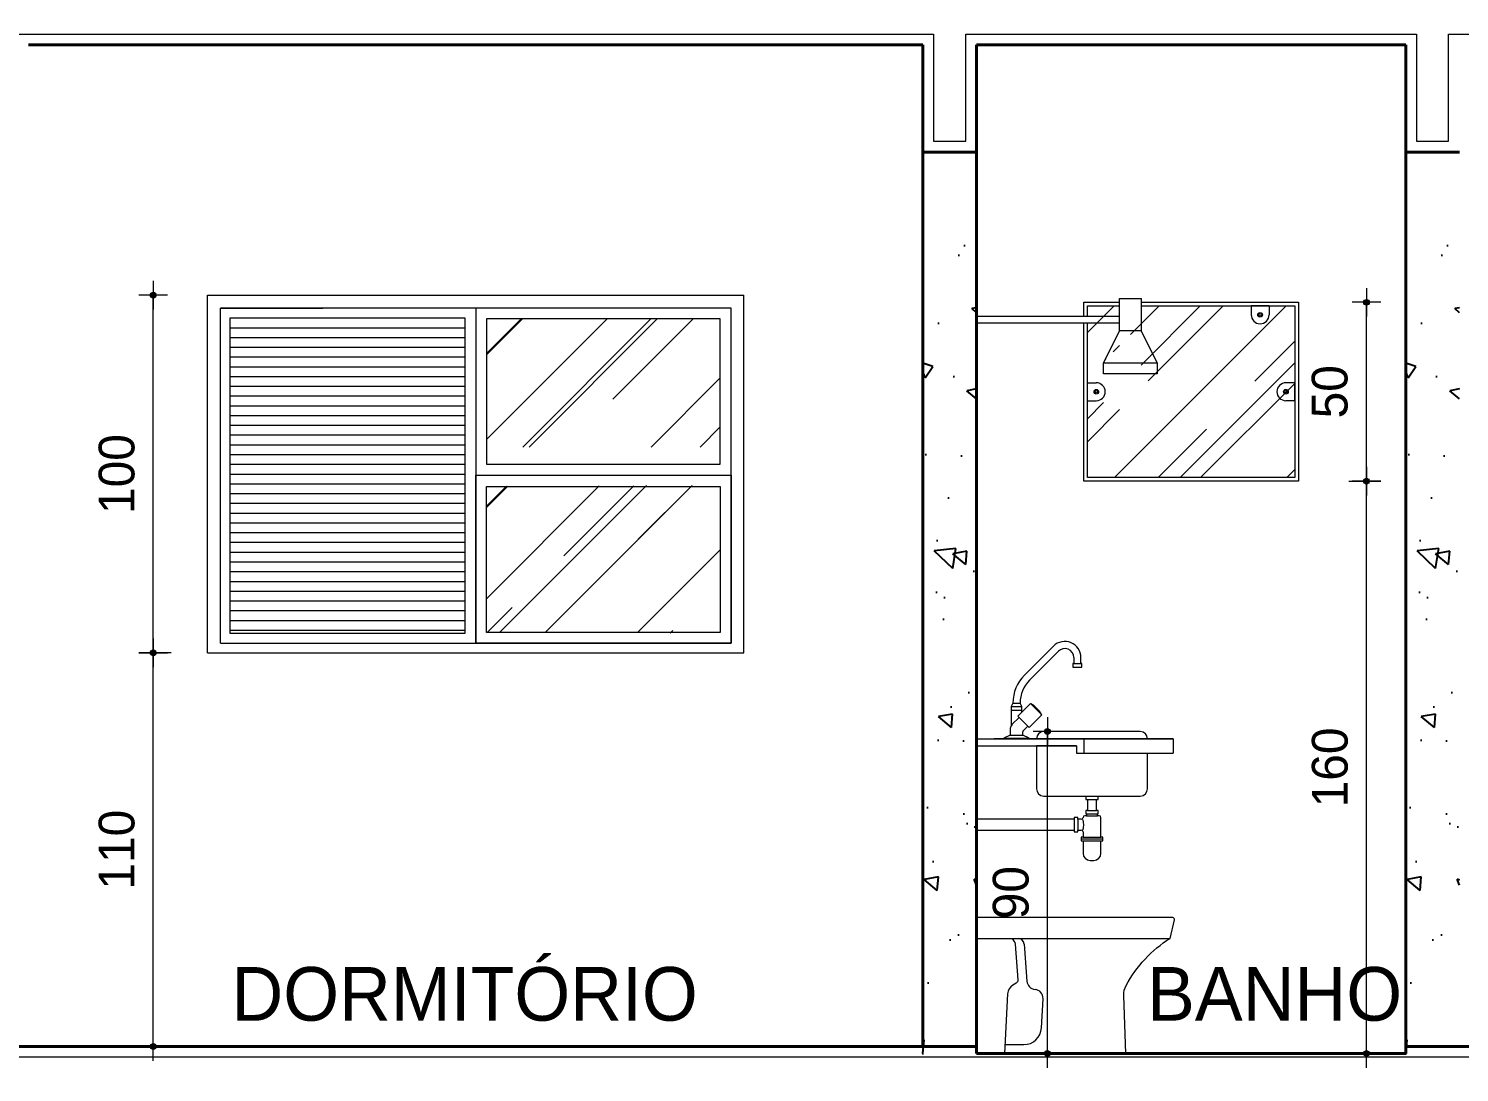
# Model space of a CAD drawing. Header units: millimetres. Extents: x 13204 to 24802, y 21209 to 40694.
# Drawn here: x 17364.3 to 17764.3, y 29471.3 to 29763.1 of the extents above; entities that cross this region are included whole.
import ezdxf

# ---------------------------------------------------------------- set-up
doc = ezdxf.new("R2010")
doc.units = ezdxf.units.MM
doc.linetypes.add('CONTINU', pattern=[0])
for name, color, linetype, lineweight in [('COTAS', 30, 'Continuous', 5), ('Hachura', 8, 'Continuous', 0), ('Louças', 150, 'Continuous', 15), ('Moveis', 6, 'Continuous', 13), ('PAREDE', 1, 'Continuous', 40), ('Paredes', 1, 'Continuous', 40), ('PISO', 5, 'Continuous', 5), ('TEXTO', 4, 'Continuous', 5)]:
    doc.layers.add(name, color=color, linetype=linetype, lineweight=lineweight)
doc.layers.add('HACHURAS', color=8, linetype='Continuous')
doc.styles.add('LANA', font='stylu.ttf')
doc.dimstyles.new('COTA 50', dxfattribs={"dimscale": 0, "dimtxt": 10, "dimasz": 0.5, "dimexe": 1.25, "dimexo": 5, "dimgap": 5, "dimtad": 1, "dimdec": 0, "dimtxsty": 'LANA', "dimblk": 'cota', "dimcen": 2.5, "dimse2": 1, "dimclrd": 256, "dimclre": 256, "dimclrt": 256, "dimaunit": 1, "dimadec": 0, "dimazin": 0, "dimtfac": 1, "dimtdec": 0, "dimtmove": 0, "dimatfit": 3, "dimldrblk": 'DOTSMALL', "dimfxl": 5, "dimfxlon": 1, "dimtzin": 9, "dimlwd": -1, "dimlwe": -1, "dimarcsym": 0})
pattern_1 = [(45, (13454.85, 29487.2), (23.14168, 61.71114), [409.0909, -54.5455, 136.3636, -27.2727]), (45, (13470.856, 29522.49), (-44.93342, 6.36396), [81.8182, -9, 163.6364, -20.4545]), (45, (13448.1, 29513.235), (87.35983, 113.20137), [218.1818, -38.1818, 109.0909, -27.2727])]

# ---------------------------------------------------------------- blocks, each defined once
blk = doc.blocks.new('Chu004')
at = {"layer": 'Louças'}
for p, q in [((400, 2090), (400, 2110)), ((460, 2068.8), (400, 2068.8)), ((505, 1978.8), (355, 1978.8))]:
    blk.add_line(p, q, dxfattribs=at)
blk.add_lwpolyline([(355, 1948.8), (355, 1978.8), (400, 2068.8), (400, 2090), (0, 2090), (0, 2110), (400, 2110), (400, 2158.8), (460, 2158.8), (460, 2068.8), (505, 1978.8), (505, 1948.8)], close=True, dxfattribs=at)
blk = doc.blocks.new('7201317_v')
at = {"layer": 'Louças'}
blk.add_lwpolyline([(518.3, 190.5, -0.130406), (641.2, 322), (653.8, 373.8, 0.486049), (648.9, 380), (105, 380, 0.414229), (100, 375), (100, 327, 0.414187), (105, 322), (198.6, 322, -0.150535), (208.5, 305.8), (215.7, 206.3, -0.26449), (210.7, 196.9), (201.6, 191.7, 0.225037), (186.7, 167.3), (177.9, 0), (517.2, 0), (511.8, 162.4, -0.13266)], format="xyb", close=True, dxfattribs=at)
at = {"layer": 'Louças', "linetype": 'CONTINU'}
for points in [[(198.6, 322), (641.2, 322)], [(233.6, 305.8), (241.2, 202.6)], [(281.8, 72.4), (286, 153.4)], [(179.2, 25), (231.9, 25)]]:
    blk.add_lwpolyline(points, dxfattribs=at)
for points in [[(233.6, 305.8, 0.39284), (216.1, 322)], [(241.2, 202.6, 0.364118), (263.6, 179.6)], [(286, 153.4, 0.40018), (263.6, 179.6)], [(231.9, 25, 0.398959), (281.8, 72.4)]]:
    blk.add_lwpolyline(points, format="xyb", dxfattribs=at)
blk = doc.blocks.new('cota')
at = {"layer": 'COTAS'}
blk.add_hatch(color=256, dxfattribs=at).paths.add_polyline_path([(-1.6, 0, 1), (1.6, 0, 1)])
for points in [[(0, 1.6), (0, 8)], [(-1.6, 0), (-8, 0)], [(8, 0), (1.6, 0)], [(0, -8), (0, -1.6)]]:
    blk.add_lwpolyline(points, dxfattribs=at)
blk.add_circle((0, 0), 1.6, dxfattribs=at)
blk = doc.blocks.new('*D847')
at = {"layer": 'COTAS', "transparency": 16777216}
for p, q in [((17399.18, 29479.06), (17399.18, 29588.06)), ((17394.18, 29478.56), (17400.43, 29478.56))]:
    blk.add_line(p, q, dxfattribs=at)
at = {"layer": 'Defpoints', "color": 0, "transparency": 16777216}
for p in [(17399.18, 29588.56), (17414.34, 29588.56), (17364.34, 29478.56)]:
    blk.add_point(p, dxfattribs=at)
at = {"layer": 'COTAS', "transparency": 16777216, "xscale": 0.5, "yscale": 0.5, "zscale": 0.5}
for p, rotation in [((17399.18, 29588.56), 90), ((17399.18, 29478.56), 270)]:
    blk.add_blockref('cota', p, dxfattribs=dict(at, rotation=rotation))
at = {"layer": 'COTAS', "transparency": 16777216, "insert": (17389, 29533.56), "char_height": 10, "attachment_point": 5, "rotation": 90, "style": 'LANA'}
blk.add_mtext('110', dxfattribs=at)
blk = doc.blocks.new('_DotSmall')
at = {"layer": 'PAREDE', "color": 0, "const_width": 0.5}
blk.add_lwpolyline([(-0.0625, 0, 1), (0.0625, 0, 1)], format="xyb", close=True, dxfattribs=at)
blk = doc.blocks.new('*D848')
at = {"layer": 'COTAS', "transparency": 16777216}
for p, q in [((17399.18, 29589.06), (17399.18, 29688.06)), ((17404.18, 29588.56), (17397.93, 29588.56))]:
    blk.add_line(p, q, dxfattribs=at)
at = {"layer": 'Defpoints', "color": 0, "transparency": 16777216}
for p in [(17399.18, 29688.56), (17414.34, 29688.56), (17414.34, 29588.56)]:
    blk.add_point(p, dxfattribs=at)
at = {"layer": 'COTAS', "transparency": 16777216, "xscale": 0.5, "yscale": 0.5, "zscale": 0.5}
for p, rotation in [((17399.18, 29688.56), 90), ((17399.18, 29588.56), 270)]:
    blk.add_blockref('cota', p, dxfattribs=dict(at, rotation=rotation))
at = {"layer": 'COTAS', "transparency": 16777216, "insert": (17389, 29638.56), "char_height": 10, "attachment_point": 5, "rotation": 90, "style": 'LANA'}
blk.add_mtext('100', dxfattribs=at)
blk = doc.blocks.new('*D853')
at = {"layer": 'COTAS', "transparency": 16777216}
for p, q in [((17649.17, 29477.06), (17649.17, 29566.06)), ((17644.17, 29476.56), (17650.42, 29476.56))]:
    blk.add_line(p, q, dxfattribs=at)
at = {"layer": 'Defpoints', "color": 0, "transparency": 16777216}
for p in [(17649.17, 29566.56), (17661.63, 29566.56), (17629.34, 29476.56)]:
    blk.add_point(p, dxfattribs=at)
at = {"layer": 'COTAS', "transparency": 16777216, "xscale": 0.5, "yscale": 0.5, "zscale": 0.5}
for p, rotation in [((17649.17, 29566.56), 90), ((17649.17, 29476.56), 270)]:
    blk.add_blockref('cota', p, dxfattribs=dict(at, rotation=rotation))
at = {"layer": 'COTAS', "transparency": 16777216, "insert": (17638.97, 29521.56), "char_height": 10, "attachment_point": 5, "rotation": 90, "style": 'LANA'}
blk.add_mtext('90', dxfattribs=at)
blk = doc.blocks.new('*D854')
at = {"layer": 'COTAS', "transparency": 16777216}
for p, q in [((17738.39, 29477.06), (17738.39, 29636.06)), ((17743.39, 29476.56), (17737.14, 29476.56))]:
    blk.add_line(p, q, dxfattribs=at)
at = {"layer": 'Defpoints', "color": 0, "transparency": 16777216}
for p in [(17719.34, 29636.56), (17738.39, 29636.56), (17749.34, 29476.56)]:
    blk.add_point(p, dxfattribs=at)
at = {"layer": 'COTAS', "transparency": 16777216, "xscale": 0.5, "yscale": 0.5, "zscale": 0.5}
for p, rotation in [((17738.39, 29636.56), 90), ((17738.39, 29476.56), 270)]:
    blk.add_blockref('cota', p, dxfattribs=dict(at, rotation=rotation))
at = {"layer": 'COTAS', "transparency": 16777216, "insert": (17728.17, 29556.56), "char_height": 10, "attachment_point": 5, "rotation": 90, "style": 'LANA'}
blk.add_mtext('160', dxfattribs=at)
blk = doc.blocks.new('*D855')
at = {"layer": 'COTAS', "transparency": 16777216}
for p, q in [((17738.39, 29637.06), (17738.39, 29686.06)), ((17733.39, 29636.56), (17739.64, 29636.56))]:
    blk.add_line(p, q, dxfattribs=at)
at = {"layer": 'Defpoints', "color": 0, "transparency": 16777216}
for p in [(17719.34, 29686.56), (17738.39, 29686.56), (17719.34, 29636.56)]:
    blk.add_point(p, dxfattribs=at)
at = {"layer": 'COTAS', "transparency": 16777216, "xscale": 0.5, "yscale": 0.5, "zscale": 0.5}
for p, rotation in [((17738.39, 29686.56), 90), ((17738.39, 29636.56), 270)]:
    blk.add_blockref('cota', p, dxfattribs=dict(at, rotation=rotation))
at = {"layer": 'COTAS', "transparency": 16777216, "insert": (17728.14, 29661.56), "char_height": 10, "attachment_point": 5, "rotation": 90, "style": 'LANA'}
blk.add_mtext('50', dxfattribs=at)

msp = doc.modelspace()

# ---------------------------------------------------------------- hatches: boundary and pattern name
at = {"layer": 'Hachura'}
h = msp.add_hatch(dxfattribs=at)
h.set_pattern_fill('AR-RROOF', color=256, angle=45, style=0)
h.set_pattern_definition([(45, (17650.343, 29637.564), (21.553, 57.474), [381, -50.8, 127, -25.4]), (45, (17665.25, 29670.43), (-41.848, 5.927), [76.2, -8.382, 152.4, -19.05]), (45, (17644.057, 29661.81), (81.361, 105.4282), [203.2, -35.56, 101.6, -25.4])])
h.paths.add_polyline_path([(17679.84, 29659.58), (17664.84, 29659.58), (17669.34, 29668.58), (17675.34, 29668.58)])
h.paths.add_polyline_path([(17664.84, 29656.58), (17664.84, 29659.58), (17679.84, 29659.58), (17679.84, 29656.58)])
edge = h.paths.add_edge_path()
edge.add_line((17660.34, 29681.28), (17660.34, 29672.71))
edge.add_line((17660.34, 29672.71), (17669.34, 29672.71))
edge.add_line((17669.34, 29672.71), (17669.34, 29677.58))
edge.add_line((17669.34, 29677.58), (17675.34, 29677.58))
edge.add_line((17675.34, 29677.58), (17675.34, 29668.58))
edge.add_line((17675.34, 29668.58), (17669.34, 29668.58))
edge.add_line((17669.34, 29668.58), (17669.34, 29670.71))
edge.add_line((17669.34, 29670.71), (17660.34, 29670.71))
edge.add_line((17660.34, 29670.71), (17660.34, 29637.56))
edge.add_line((17660.34, 29637.56), (17718.34, 29637.56))
edge.add_line((17718.34, 29637.56), (17718.34, 29685.56))
edge.add_line((17718.34, 29685.56), (17661.09, 29685.56))
edge.add_line((17661.09, 29685.56), (17661.09, 29683.06))
edge.add_arc((17658.59, 29683.06), 2.5, -45.3749, 0, ccw=False)
h = msp.add_hatch(dxfattribs=at)
h.set_pattern_fill('_USER', color=256, scale=2.727273, style=0, pattern_type=0)
h.set_pattern_definition([(0, (17405.707, 29510.382), (0, 2.727273), [])])
h.paths.add_polyline_path([(17486.34, 29682.2), (17420.71, 29682.2), (17420.71, 29594.02), (17486.34, 29594.02)])
h = msp.add_hatch(dxfattribs=at)
h.set_pattern_fill('AR-RROOF', color=256, angle=45, style=0)
h.set_pattern_definition([(45, (-26583.9, 39764.552), (21.552615, 57.473639), [381, -50.8, 127, -25.4]), (45, (-26568.992, 39797.42), (-41.847994, 5.92697), [76.2, -8.382, 152.4, -19.05]), (45, (-26590.185, 39788.799), (81.3611205, 105.428207), [203.2, -35.56, 101.6, -25.4])])
h.paths.add_polyline_path([(17557.71, 29681.93), (17492.34, 29681.93), (17492.34, 29646.11), (17557.71, 29646.11)])
h = msp.add_hatch(dxfattribs=at)
h.set_pattern_fill('AR-RROOF', color=256, scale=27.272727, angle=45, style=0)
h.set_pattern_definition(pattern_1)
h.paths.add_polyline_path([(17492.34, 29635.11), (17557.71, 29635.38), (17557.71, 29594.29), (17492.34, 29594.29)])
h = msp.add_hatch(dxfattribs=at)
h.set_pattern_fill('AR-RROOF', color=256, scale=27.272727, angle=45, style=0)
h.set_pattern_definition(pattern_1)
h.paths.add_polyline_path([(17534.8, 29635.38), (17557.71, 29635.38), (17557.71, 29594.29), (17534.8, 29594.02)])
h = msp.add_hatch(dxfattribs=at)
h.set_pattern_fill('AR-RROOF', color=256, scale=27.272727, angle=45, style=0)
h.set_pattern_definition(pattern_1)
h.paths.add_polyline_path([(17534.8, 29635.38), (17557.71, 29635.38), (17557.71, 29594.29), (17534.8, 29594.02)])
h = msp.add_hatch(dxfattribs=at)
h.set_pattern_fill('AR-RROOF', color=256, scale=27.272727, angle=45, style=0)
h.set_pattern_definition(pattern_1)
h.paths.add_polyline_path([(17534.8, 29635.38), (17557.71, 29635.38), (17557.71, 29594.29), (17534.8, 29594.02)])
at = {"layer": 'HACHURAS'}
h = msp.add_hatch(dxfattribs=at)
h.set_pattern_fill('AR-CONC', color=256, scale=0.25, angle=90, style=0)
h.set_pattern_definition([(140, (17614.343, 29476.564), (3.985, 45.546), [4.7625, -52.3875]), (85, (17614.343, 29476.564), (-47.764, -8.811), [3.81, -41.91]), (190.45, (17614.675, 29480.36), (-43.779, 36.736), [4.0475, -44.5225]), (136.184, (17601.643, 29476.564), (10.51, 67.77), [7.144, -78.581]), (186.636, (17602.52, 29482.21), (-61.856, 59.351), [6.071, -66.784]), (81.184, (17601.64, 29476.564), (-61.856, 59.351), [5.715, -62.865]), (111, (17604.82, 29482.914), (25.5664, 37.904), [4.7625, -52.3875]), (56, (17604.82, 29482.914), (-46.047, 15.4505), [3.81, -41.91]), (161.451, (17606.95, 29486.072), (-20.481, 53.354), [4.0475, -44.5225]), (127.5, (17614.343, 29476.564), (-21.1388, 0.7722), [0, -41.402, 0, -42.545, 0, -42.0688]), (97.5, (17614.343, 29476.564), (-25.0451, 16.705), [0, -24.257, 0, -40.4495, 0, -16.0338]), (57.5, (17614.343, 29462.403), (1.4322, 33.8976), [0, -15.875, 0, -49.53, 0, -65.7225]), (47.5, (17614.343, 29456.053), (-6.3566, 37.0323), [0, -20.6375, 0, -32.893, 0, -46.6725])])
h.paths.add_polyline_path([(17629.34, 29726.56), (17614.34, 29726.56), (17614.34, 29476.56), (17629.34, 29476.56)])
h = msp.add_hatch(dxfattribs=at)
h.set_pattern_fill('AR-CONC', color=256, scale=0.25, angle=90, style=0)
h.set_pattern_definition([(140, (17749.343, 29476.564), (3.985, 45.546), [4.7625, -52.3875]), (85, (17749.343, 29476.564), (-47.764, -8.811), [3.81, -41.91]), (190.45, (17749.675, 29480.36), (-43.779, 36.736), [4.0475, -44.5225]), (136.184, (17736.643, 29476.564), (10.51, 67.77), [7.144, -78.581]), (186.636, (17737.52, 29482.21), (-61.856, 59.351), [6.071, -66.784]), (81.184, (17736.64, 29476.564), (-61.856, 59.351), [5.715, -62.865]), (111, (17739.82, 29482.914), (25.5664, 37.904), [4.7625, -52.3875]), (56, (17739.82, 29482.914), (-46.047, 15.4505), [3.81, -41.91]), (161.451, (17741.95, 29486.072), (-20.481, 53.354), [4.0475, -44.5225]), (127.5, (17749.343, 29476.564), (-21.1388, 0.7722), [0, -41.402, 0, -42.545, 0, -42.0688]), (97.5, (17749.343, 29476.564), (-25.0451, 16.705), [0, -24.257, 0, -40.4495, 0, -16.0338]), (57.5, (17749.343, 29462.403), (1.4322, 33.8976), [0, -15.875, 0, -49.53, 0, -65.7225]), (47.5, (17749.343, 29456.053), (-6.3566, 37.0323), [0, -20.6375, 0, -32.893, 0, -46.6725])])
h.paths.add_polyline_path([(17764.34, 29726.56), (17749.34, 29726.56), (17749.34, 29476.56), (17764.34, 29476.56)])

# ---------------------------------------------------------------- linework, layer by layer
at = {"layer": 'Hachura'}
msp.add_lwpolyline([(17420.71, 29594.02), (17420.71, 29682.2), (17486.34, 29682.2), (17486.34, 29594.02), (17420.71, 29594.02)], dxfattribs=at)
for points in [[(17492.34, 29641.28), (17557.71, 29641.28), (17557.71, 29681.93), (17492.34, 29681.93)], [(17492.34, 29635.11), (17557.71, 29635.11), (17557.71, 29594.29), (17492.34, 29594.29)]]:
    msp.add_lwpolyline(points, close=True, dxfattribs=at)
at = {"layer": 'Louças'}
for p, q in [((17649.82, 29589.41), (17642.75, 29582.34)), ((17650.86, 29590.46), (17649.82, 29589.41)), ((17651.23, 29588), (17652.24, 29589.01)), ((17644.16, 29580.93), (17651.23, 29588)), ((17656.53, 29585.56), (17656.28, 29585.56)), ((17656.28, 29585.56), (17656.28, 29584.56)), ((17656.28, 29584.56), (17658.78, 29584.56)), ((17656.53, 29587.26), (17656.53, 29585.56)), ((17656.53, 29585.56), (17658.53, 29585.56)), ((17658.53, 29585.56), (17658.53, 29587.26)), ((17658.78, 29585.56), (17658.53, 29585.56)), ((17658.78, 29584.56), (17658.78, 29585.56)), ((17639.53, 29574.56), (17639.03, 29573.56)), ((17639.03, 29573.56), (17642.03, 29573.56)), ((17639.03, 29573.56), (17639.03, 29568.2)), ((17639.03, 29572.56), (17642.03, 29572.56)), ((17639.53, 29574.56), (17641.53, 29574.56)), ((17640.9, 29570.89), (17642.03, 29572.02)), ((17642.03, 29573.56), (17641.53, 29574.56)), ((17644.33, 29574.32), (17642.03, 29572.02)), ((17642.03, 29572.02), (17642.03, 29573.56)), ((17644.57, 29574.29), (17647.35, 29571.51)), ((17639.36, 29568.65), (17641.25, 29570.54)), ((17640.9, 29570.89), (17643.73, 29568.06)), ((17642.34, 29566.67), (17643.73, 29568.06)), ((17643.73, 29568.06), (17644.08, 29567.71)), ((17644.08, 29567.71), (17647.51, 29571.14)), ((17629.34, 29564.56), (17684.34, 29564.56)), ((17637.03, 29564.56), (17634.28, 29564.56)), ((17638.78, 29565.56), (17637.03, 29564.76)), ((17637.03, 29564.76), (17644.03, 29564.76)), ((17637.03, 29564.76), (17637.03, 29564.56)), ((17644.03, 29564.56), (17637.03, 29564.56)), ((17637.03, 29564.56), (17644.03, 29564.56)), ((17638.78, 29567.24), (17638.78, 29565.56)), ((17638.78, 29565.56), (17642.28, 29565.56)), ((17684.28, 29564.56), (17639.03, 29564.56)), ((17642.28, 29565.56), (17642.28, 29566.53)), ((17644.03, 29564.76), (17642.28, 29565.56)), ((17644.03, 29564.56), (17644.03, 29564.76)), ((17659.34, 29564.56), (17646.13, 29564.56)), ((17675.13, 29566.56), (17648.13, 29566.56)), ((17659.34, 29564.56), (17659.34, 29560.56)), ((17684.34, 29564.56), (17684.34, 29560.56)), ((17629.34, 29562.56), (17657.34, 29562.56)), ((17657.34, 29562.56), (17646.13, 29562.56)), ((17646.13, 29562.56), (17646.13, 29550.56)), ((17657.34, 29562.56), (17657.34, 29560.56)), ((17657.34, 29560.56), (17684.34, 29560.56)), ((17677.13, 29550.56), (17677.13, 29560.56)), ((17648.13, 29548.56), (17659.88, 29548.56)), ((17659.88, 29548.56), (17661.63, 29548.56)), ((17659.88, 29548.56), (17663.38, 29548.56)), ((17659.88, 29548.56), (17659.88, 29547.56)), ((17661.63, 29548.56), (17663.38, 29548.56)), ((17663.38, 29547.56), (17663.38, 29548.56)), ((17663.38, 29548.56), (17675.13, 29548.56)), ((17659.88, 29547.56), (17660.38, 29547.56)), ((17660.38, 29544.56), (17659.88, 29544.56)), ((17659.88, 29544.56), (17659.88, 29543.56)), ((17660.38, 29547.56), (17661.63, 29547.56)), ((17660.38, 29547.56), (17660.38, 29544.56)), ((17660.38, 29544.56), (17661.63, 29544.56)), ((17661.63, 29547.56), (17662.88, 29547.56)), ((17661.63, 29544.56), (17662.88, 29544.56)), ((17662.88, 29544.56), (17662.88, 29547.56)), ((17662.88, 29547.56), (17663.38, 29547.56)), ((17663.38, 29544.56), (17662.88, 29544.56)), ((17663.38, 29543.56), (17663.38, 29544.56)), ((17656.63, 29542.06), (17629.34, 29542.06)), ((17657.63, 29542.56), (17656.63, 29542.56)), ((17656.63, 29542.56), (17656.63, 29542.06)), ((17656.63, 29542.06), (17656.63, 29539.06)), ((17657.63, 29542.06), (17657.63, 29542.56)), ((17657.63, 29542.06), (17657.63, 29539.06)), ((17658.63, 29542.06), (17657.63, 29542.06)), ((17660.13, 29543.06), (17659.63, 29543.06)), ((17659.88, 29543.56), (17660.13, 29543.56)), ((17660.13, 29543.56), (17661.63, 29543.56)), ((17660.13, 29543.56), (17660.13, 29543.06)), ((17660.13, 29543.06), (17663.13, 29543.06)), ((17661.63, 29543.56), (17663.13, 29543.56)), ((17663.13, 29543.06), (17663.13, 29543.56)), ((17663.13, 29543.56), (17663.38, 29543.56)), ((17663.63, 29543.06), (17663.13, 29543.06)), ((17664.13, 29537.06), (17664.13, 29542.56)), ((17629.34, 29539.06), (17656.63, 29539.06)), ((17656.63, 29539.06), (17656.63, 29538.56)), ((17656.63, 29538.56), (17657.63, 29538.56)), ((17657.63, 29538.56), (17657.63, 29539.06)), ((17657.63, 29539.06), (17658.63, 29539.06)), ((17659.13, 29537.06), (17658.63, 29537.06)), ((17658.63, 29537.06), (17658.63, 29536.06)), ((17658.63, 29536.56), (17664.63, 29536.56)), ((17658.63, 29536.06), (17659.13, 29536.06)), ((17659.13, 29538.56), (17659.13, 29537.06)), ((17659.13, 29537.06), (17664.13, 29537.06)), ((17659.13, 29536.06), (17664.13, 29536.06)), ((17659.13, 29536.06), (17659.13, 29532.56)), ((17664.63, 29537.06), (17664.13, 29537.06)), ((17664.13, 29532.56), (17664.13, 29536.06)), ((17664.13, 29536.06), (17664.63, 29536.06)), ((17664.63, 29536.06), (17664.63, 29537.06)), ((17661.13, 29530.56), (17662.13, 29530.56))]:
    msp.add_line(p, q, dxfattribs=at)
for centre, radius, start, end in [((17654.03, 29587.26), 4.5, 0, 134.6829), ((17654.03, 29587.26), 2.5, 0, 135.5612), ((17650.53, 29574.56), 11, 135, 180), ((17650.53, 29574.56), 9, 135, 180), ((17644.47, 29574.18), 0.2, 59.9782, 135.0957), ((17644.47, 29574.18), 0.2, 135, 135.0957), ((17640.5, 29567.31), 8.13, 30.0218, 59.9782), ((17640.78, 29567.24), 2, 151.045, 180), ((17640.78, 29567.24), 2, 135, 151.045), ((17647.37, 29571.28), 0.2, 315, 30.0215), ((17642.48, 29566.53), 0.2, 135, 180), ((17648.13, 29564.56), 2, 90, 180), ((17675.13, 29564.56), 2, 0, 90), ((17648.13, 29550.56), 2, 180, 270), ((17675.13, 29550.56), 2, 270, 0), ((17658.63, 29542.56), 0.5, 270, 0), ((17654.19, 29540.49), 5.14, 343.9306, 16.3772), ((17659.63, 29542.56), 0.5, 90, 180), ((17663.63, 29542.56), 0.5, 0, 90), ((17658.63, 29538.56), 0.5, 0, 90), ((17661.13, 29532.56), 2, 180, 270), ((17662.13, 29532.56), 2, 270, 0)]:
    msp.add_arc(centre, radius, start, end, dxfattribs=at)
at = {"layer": 'Moveis'}
for p, q in [((17414.34, 29588.56), (17414.34, 29688.56)), ((17414.34, 29688.56), (17564.34, 29688.56)), ((17564.34, 29588.56), (17564.34, 29688.56)), ((17414.34, 29588.56), (17564.34, 29588.56))]:
    msp.add_line(p, q, dxfattribs=at)
for points in [[(17659.34, 29682.71), (17659.34, 29686.56), (17669.34, 29686.56)], [(17675.34, 29686.56), (17719.34, 29686.56), (17719.34, 29636.56), (17659.34, 29636.56), (17659.34, 29680.71)]]:
    msp.add_lwpolyline(points, dxfattribs=at)
at = {"layer": 'Paredes'}
for p, q in [((17364.34, 29758.56), (17614.34, 29758.56)), ((17614.34, 29758.56), (17614.34, 29478.56)), ((17629.34, 29758.56), (17749.34, 29758.56)), ((17629.34, 29758.56), (17629.34, 29476.56)), ((17749.34, 29758.56), (17749.34, 29476.56)), ((17614.34, 29728.56), (17629.34, 29728.56)), ((17749.34, 29728.56), (17764.34, 29728.56)), ((17349.34, 29478.56), (17629.34, 29478.56)), ((17349.34, 29478.56), (17629.34, 29478.56)), ((17629.34, 29476.56), (17749.34, 29476.56)), ((17749.34, 29478.56), (18324.34, 29478.56))]:
    msp.add_line(p, q, dxfattribs=at)
at = {"layer": 'PISO'}
for p, q in [((17560.71, 29684.93), (17417.98, 29684.93)), ((17417.98, 29591.29), (17417.98, 29684.93)), ((17417.98, 29684.93), (17446.62, 29684.93)), ((17489.34, 29684.93), (17489.34, 29591.29)), ((17560.71, 29591.29), (17560.71, 29684.93)), ((17706.13, 29685.56), (17706.13, 29683.06)), ((17711.13, 29685.56), (17706.13, 29685.56)), ((17711.13, 29685.56), (17711.13, 29683.06)), ((17660.34, 29664.06), (17662.84, 29664.06)), ((17660.34, 29659.06), (17660.34, 29664.06)), ((17718.34, 29664.06), (17715.84, 29664.06)), ((17718.34, 29659.06), (17718.34, 29664.06)), ((17660.34, 29659.06), (17662.84, 29659.06)), ((17718.34, 29659.06), (17715.84, 29659.06)), ((17532.07, 29638.28), (17560.71, 29638.28)), ((17417.98, 29591.29), (17560.71, 29591.29)), ((17417.98, 29591.29), (17560.71, 29591.29)), ((17446.62, 29591.29), (17489.34, 29591.29))]:
    msp.add_line(p, q, dxfattribs=at)
for points in [[(17177.34, 29770.56), (17177.34, 29731.56), (17186.34, 29731.56), (17186.34, 29761.56), (17352.34, 29761.56), (17352.34, 29731.56), (17361.34, 29731.56), (17361.34, 29761.56), (17617.34, 29761.56), (17617.34, 29731.56), (17626.34, 29731.56), (17626.34, 29761.56), (17752.34, 29761.56), (17752.34, 29731.56), (17761.34, 29731.56), (17761.34, 29761.56), (18017.34, 29761.56), (18017.34, 29731.56), (18026.34, 29731.56), (18026.34, 29761.56), (18312.34, 29761.56), (18312.34, 29731.56), (18321.34, 29731.56), (18321.34, 29770.56)], [(17489.34, 29638.28), (17560.71, 29638.28), (17560.71, 29591.29), (17489.34, 29591.29)], [(17177.34, 29475.56), (17177.34, 29436.56), (17186.34, 29436.56), (17186.34, 29466.56), (17352.34, 29466.56), (17352.34, 29436.56), (17361.34, 29436.56), (17361.34, 29466.56), (17617.34, 29466.56), (17617.34, 29436.56), (17626.34, 29436.56), (17626.34, 29466.56), (17752.34, 29466.56), (17752.34, 29436.56), (17761.34, 29436.56), (17761.34, 29466.56), (18017.34, 29466.56), (18017.34, 29436.56), (18026.34, 29436.56), (18026.34, 29466.56), (18312.34, 29466.56), (18312.34, 29436.56), (18321.34, 29436.56), (18321.34, 29475.56)]]:
    msp.add_lwpolyline(points, close=True, dxfattribs=at)
for points in [[(17660.34, 29682.71), (17660.34, 29685.56), (17669.34, 29685.56)], [(17675.34, 29685.56), (17718.34, 29685.56), (17718.34, 29637.56), (17660.34, 29637.56), (17660.34, 29680.71)], [(17446.62, 29591.29), (17489.34, 29591.29)]]:
    msp.add_lwpolyline(points, dxfattribs=at)
for centre, radius in [((17708.63, 29683.06), 0.647), ((17708.63, 29683.06), 0.347), ((17662.84, 29661.56), 0.647), ((17662.84, 29661.56), 0.347), ((17715.84, 29661.56), 0.647), ((17715.84, 29661.56), 0.347)]:
    msp.add_circle(centre, radius, dxfattribs=at)
for centre, start, end in [((17708.63, 29683.06), 180, 0), ((17662.84, 29661.56), 270, 90), ((17715.84, 29661.56), 90, 270)]:
    msp.add_arc(centre, 2.5, start, end, dxfattribs=at)

# ---------------------------------------------------------------- block references
at = {"layer": 'Louças', "color": 1, "xscale": 0.09999999999854481, "yscale": 0.09999999999854481, "zscale": 0.1}
msp.add_blockref('Chu004', (17629.34, 29471.71), dxfattribs=at)
at = {"layer": 'Louças', "xscale": 0.1000000000003638, "yscale": 0.1000000000003638, "zscale": 0.1000000000003638}
msp.add_blockref('7201317_v', (17619.34, 29476.56), dxfattribs=at)

# ---------------------------------------------------------------- texts
at = {"layer": 'TEXTO', "char_height": 15, "width": 175.9752, "attachment_point": 5, "style": 'LANA'}
for s, insert in [('DORMITÓRIO', (17486.23, 29493.16)), ('BANHO', (17712.67, 29493.16))]:
    msp.add_mtext(s, dxfattribs=dict(at, insert=insert))

# ---------------------------------------------------------------- dimensions: what is measured, and where the dimension line sits
at = {"layer": 'COTAS'}
for base, p1, p2, override, picture, middle in [((17399.18, 29688.56), (17414.34, 29588.56), (17414.34, 29688.56), {"dimscale": 1, "dimtmove": 1, "dimarcsym": 2}, '*D848', (17389, 29638.56)), ((17738.39, 29686.56), (17719.34, 29636.56), (17719.34, 29686.56), {"dimscale": 1, "dimtmove": 1, "dimarcsym": 2}, '*D855', (17728.14, 29661.56)), ((17738.39, 29636.56), (17749.34, 29476.56), (17719.34, 29636.56), {"dimscale": 1, "dimarcsym": 2}, '*D854', (17728.17, 29556.56)), ((17399.18, 29588.56), (17364.34, 29478.56), (17414.34, 29588.56), {"dimscale": 1, "dimarcsym": 2}, '*D847', (17389, 29533.56)), ((17649.17, 29566.56), (17629.34, 29476.56), (17661.63, 29566.56), {"dimscale": 1, "dimarcsym": 2}, '*D853', (17638.97, 29521.56))]:
    dim = msp.add_linear_dim(base=base, p1=p1, p2=p2, angle=90, dimstyle='COTA 50', override=override, dxfattribs=at)
    dim.commit()
    dim.dimension.update_dxf_attribs({"geometry": picture, "text_midpoint": middle})

doc.saveas('drawing.dxf')
